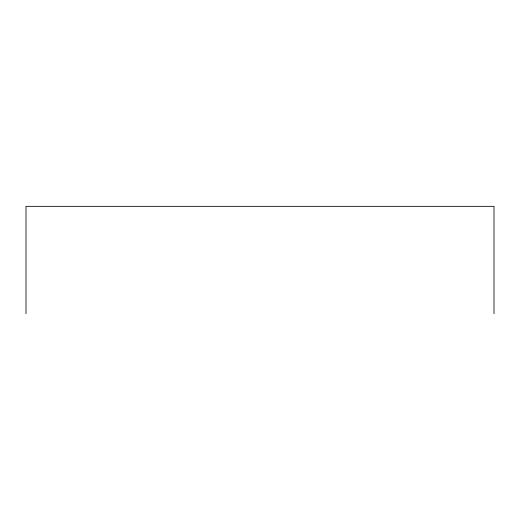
<?xml version="1.0" encoding="UTF-8"?>
<svg xmlns="http://www.w3.org/2000/svg" width="520" height="520" viewBox="0 0 520 520"><rect width="100%" height="100%" fill="white"/><g stroke="black" fill="none" stroke-linecap="round" stroke-linejoin="round"><path stroke-width="0.78" d="M494 313.658L494 206.343L26 206.343L26 313.658"/></g></svg>
